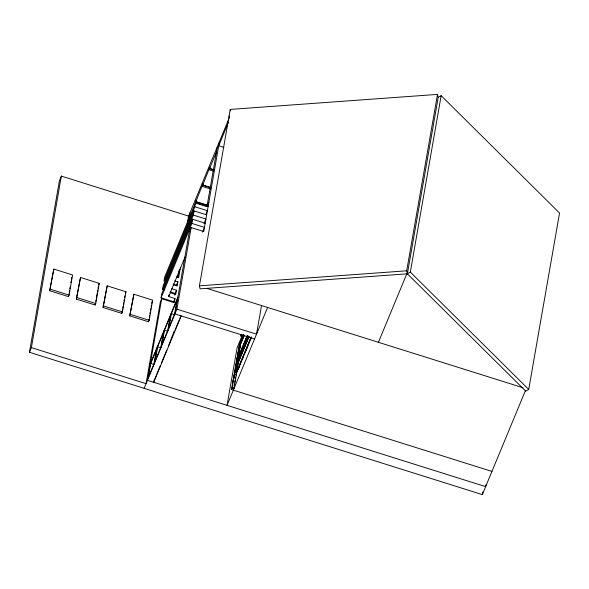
<?xml version="1.0" encoding="UTF-8"?>
<svg xmlns="http://www.w3.org/2000/svg" width="589" height="589" viewBox="0 0 589 589"><rect width="100%" height="100%" fill="white"/><g stroke="black" fill="none" stroke-linecap="round" stroke-linejoin="round"><path stroke-width="0.88" d="M525.498 390.426L482.339 494.605L29.45 352.288L59.415 180.771L61.352 176.104L188.59 216.089L187.331 223.297M29.45 352.288L31.386 347.613L61.352 176.104M49.682 290.716L53.82 269.077L72.587 274.975L69.068 295.118L68.449 296.613L49.682 290.716L53.82 269.077M68.449 296.613L68.906 293.992M69.215 292.24L69.524 290.487M69.826 288.735L70.135 286.983M70.901 282.602L71.203 280.857M71.512 279.105L71.814 277.353M76.371 299.109L80.509 277.471L99.276 283.368L95.757 303.504L95.138 305.006L76.371 299.109L80.509 277.471M95.138 305.006L95.447 303.254M95.749 301.502L96.059 299.749M96.36 297.997L97.126 293.616M97.435 291.872L97.737 290.119M98.046 288.367L98.356 286.615M103.06 307.495L107.198 285.856L125.965 291.754L122.446 311.89L121.827 313.392L103.06 307.495L107.198 285.856M121.827 313.392L122.438 309.888M122.748 308.135L123.049 306.383M123.359 304.631L123.668 302.886M123.97 301.134L124.279 299.381M124.581 297.629L124.89 295.877M129.749 315.881L133.887 294.242L152.654 300.14L149.142 320.276L148.516 321.778L129.749 315.881L133.887 294.242M148.516 321.778L148.98 319.15M149.282 317.397L149.591 315.645M149.893 313.9L150.202 312.148M150.504 310.396L150.813 308.643M151.123 306.891L151.425 305.139M151.734 303.387L152.036 301.634M173.645 301.759L161.084 297.813L161.813 293.646L192.625 219.255L205.186 223.202M164.213 290.009L162.542 289.479L163.263 285.319L194.083 210.921L206.643 214.867M168.991 294.89L168.704 296.554L174.985 298.527L174.256 302.694L161.695 298.748L147.441 380.325L485.653 486.624L485.969 484.813M150.725 363.442L148.229 377.704L153.95 363.899L156.438 349.638L150.725 363.442L153.862 364.429M154.318 363.722L157.234 347.017M157.602 346.84L155.106 361.101L160.826 347.304L163.315 333.043L157.602 346.84L160.738 347.827M154.178 379.662L153.722 382.298L181.228 315.888M161.187 347.127L164.11 330.414M164.478 330.245L161.982 344.506L167.703 330.701L170.192 316.44L164.478 330.245L167.615 331.232M168.064 330.525L170.987 313.819M171.347 313.642L168.859 327.904L174.58 314.099L177.068 299.845L171.347 313.642L174.491 314.629M174.771 295.177L176.435 290.193L171.73 288.713M177.878 277.412L179.137 270.196M176.435 290.193L175.713 294.36L170.214 292.637M174.756 280.879L177.893 281.866L177.164 286.033L173.24 284.796M180.352 267.774L178.622 277.699L176.266 276.963M188.554 220.868L189.967 212.769M195.32 202.962L196.115 200.334L195.901 201.563L207.888 205.333M144.128 388.32L176.914 309.173L191.167 227.582L203.728 231.529L219.447 141.61M161.084 297.813L191.896 223.415L192.625 219.255M162.542 289.479L193.354 215.088L194.083 210.921M195.541 202.594L164.721 276.985L163.992 281.152L194.812 206.754L195.541 202.594L208.101 206.54M174.292 330.893L168.263 346.479M195.901 201.563L202.991 183.739L202.778 184.961L210.487 187.383M202.778 184.961L209.868 167.136L209.655 168.366L213.932 169.713M207.011 206.231L217.474 146.359M441.154 95.668L410.334 272.081L407.374 273.819L200.113 288.846L199.421 285.834L230.247 109.414L437.502 94.395L438.201 97.406L407.374 273.819L525.771 391.184L528.723 389.447L559.55 213.034L441.154 95.668L438.201 97.406M491.948 471.421L231.499 389.572L239.414 344.587L243.61 334.456M242.69 336.68L240.842 336.098L241.137 334.434M233.141 381.157L236.432 362.471L247.513 335.723M236.447 362.242L239.554 344.587L243.713 334.559M232.081 388.173L234.996 371.453L236.844 372.034L233.929 388.755L232.081 388.173L231.499 389.572M233.885 378.403L234.194 376.607M234.974 372.13L236.697 362.279L247.601 335.951M247.24 336.12L236.439 362.522L239.826 344.396L243.691 335.053M235.298 372.403L235.615 370.599M235.924 368.802L236.241 366.999M236.557 365.202L236.866 363.398M238.28 355.329L238.589 353.54M238.906 351.758L240.15 344.609L243.971 335.391M235.504 372.145L237.205 362.419L240.606 354.063M237.875 358.546L240.327 344.528L244.177 335.237M235.6 371.998L237.669 362.183L238.302 362.36L236.631 371.895M238.324 356.374L240.386 344.602L244.302 335.281M241.409 338.785L241.718 336.996M235.629 372.189L237.455 362.39M238.008 358.591L240.459 344.572L239.561 344.631M235.769 372.226L237.485 362.368M235.975 371.85L237.669 362.183L248.359 336.378M236.292 371.085L237.823 362.478L237.323 362.345M236.366 371.107L237.875 362.507M236.601 370.371L237.993 362.404M233.804 387.518L233.347 390.154L227.052 405.357L237.124 347.716L242.02 335.892M234.113 385.751L234.422 383.991M234.731 382.232L235.04 380.472M235.342 378.712L235.652 376.953M235.961 375.193L236.27 373.433M236.506 371.858L238.17 362.323M261.575 305.308L256.524 334.191L176.914 309.173M407.374 273.819L406.682 270.807L437.502 94.395M482.339 494.605L482.818 491.903M233.141 381.385L233.435 379.868M98.657 284.862L99.276 283.368M125.347 293.248L125.965 291.754M188.59 216.089L229.474 117.388M228.399 122.387L218.718 145.77L223.879 147.397M209.655 168.366L216.531 151.756M161.695 298.748L160.318 302.061L146.065 383.653L31.386 347.613M191.167 227.582L189.202 232.338L174.94 313.93L254.558 338.947M168.704 296.554L185.064 257.047M207.188 206.334L208.823 202.373M176.523 285.179L177.893 281.866M205.73 214.668L207.372 210.7L194.812 206.754M203.949 223.791L205.914 219.034L193.354 215.088M173.608 301.84L174.985 298.527M202.491 232.118L204.457 227.361L191.896 223.415M150.357 363.612L177.863 297.217M154.517 379.677L160.23 365.872M161.386 363.074L166.768 350.087M175.139 329.877L179.174 320.136M179.851 318.509L180.86 316.079M240.842 336.098L241.424 334.699L243.272 335.281M237.212 359.334L237.728 359.423L237.183 359.489L247.034 335.708M240.496 354.122L237.028 362.5L248.175 336.267M241.188 352.443L247.439 337.357M241.299 352.384L247.557 337.276M236.292 362.471L237.257 362.493L248.05 336.231M238.17 361.631L238.869 359.938M239.517 358.318L248.691 336.231M238.214 361.675L248.764 336.415M238.096 362.353L248.926 336.209M238.228 362.397L249.007 336.363M238.302 362.36L248.808 336.989M234.422 372.852L234.996 371.453M236.344 372.454L251.12 336.783M232.994 381.341L233.693 379.655M235.791 374.589L251.179 337.438M237.382 371.099L241.902 360.173M242.108 359.599L243.64 355.977M243.831 355.439L244.862 352.936M245.031 352.678L247.822 345.89M247.969 345.448L249 342.953M249.118 342.864L251.069 337.953M238.552 368.707L239.59 366.196M242.602 358.73L243.647 356.212M245.031 352.855L246.077 350.337M246.769 348.659L247.814 346.148M233.929 388.755L267.597 307.465M378.425 342.297L406.756 273.907M199.421 285.834L406.682 270.807M237.198 359.408L237.728 359.423M209.286 168.535L213.571 169.882M209.073 169.765L213.351 171.112M202.41 185.137L210.972 187.825M202.196 186.36L210.759 189.054M195.533 201.732L207.527 205.502M196.174 203.227L206.452 206.459M206.643 288.315L523.054 387.746M173.203 284.045L176.553 285.098M170.074 291.849L175.102 293.425M50.301 289.221L69.068 295.118M76.99 297.607L95.757 303.504M103.679 305.993L122.446 311.89M130.375 314.379L149.142 320.276M410.334 272.081L528.723 389.447M230.247 109.414L230.593 110.923M229.092 116.033L229.438 117.542"/></g></svg>
